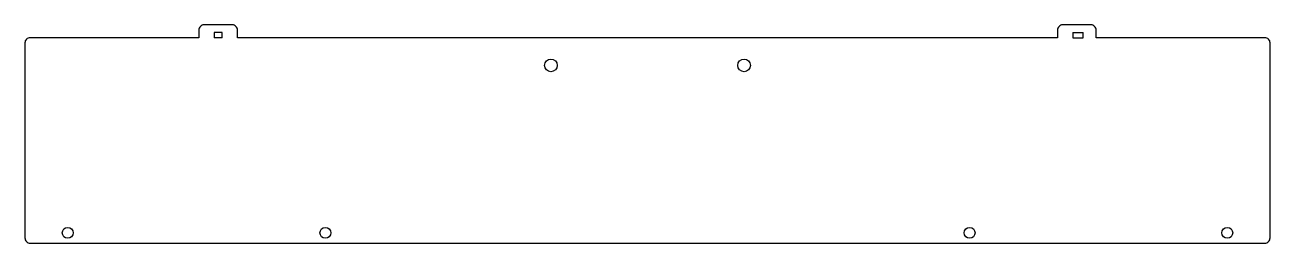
# Model space of a CAD drawing. Extents: x -483 to 483, y -144 to 25.
import ezdxf

# ---------------------------------------------------------------- set-up
doc = ezdxf.new("R2010")
doc.units = 0
doc.header["$MEASUREMENT"] = 0
doc.layers.get('0').update_dxf_attribs({"linetype": 'CONTINUOUS'})

msp = doc.modelspace()

# ---------------------------------------------------------------- linework, layer by layer
at = {"color": 7, "linetype": 'CONTINUOUS'}
for p, q in [((-330.25, 19), (-336.25, 19)), ((-336.25, 19), (-336.25, 15)), ((-330.25, 15), (-336.25, 15)), ((-330.25, 15), (-330.25, 19)), ((330.25, 19), (338.25, 19)), ((330.25, 19), (330.25, 15)), ((330.25, 15), (338.25, 15)), ((338.25, 15), (338.25, 19))]:
    msp.add_line(p, q, dxfattribs=at)
msp.add_lwpolyline([(483.25, -140.5), (483.25, 11, 0.414214), (479.25, 15), (348.25, 15), (348.25, 21, 0.414214), (344.25, 25), (322.25, 25, 0.414214), (318.25, 21), (318.25, 15), (-318.25, 15), (-318.25, 21, 0.414214), (-322.25, 25), (-344.25, 25, 0.414214), (-348.25, 21), (-348.25, 15), (-479.25, 15, 0.414214), (-483.25, 11), (-483.25, -140.5, 0.414214), (-479.25, -144.5), (479.25, -144.5, 0.414214)], format="xyb", close=True, dxfattribs=at)
for centre, radius in [((-75, -6.5), 4.9), ((75, -6.5), 4.9), ((-450, -136.5), 4.25), ((-250, -136.5), 4.25), ((250, -136.5), 4.25), ((450, -136.5), 4.25)]:
    msp.add_circle(centre, radius, dxfattribs=at)

doc.saveas('drawing.dxf')
